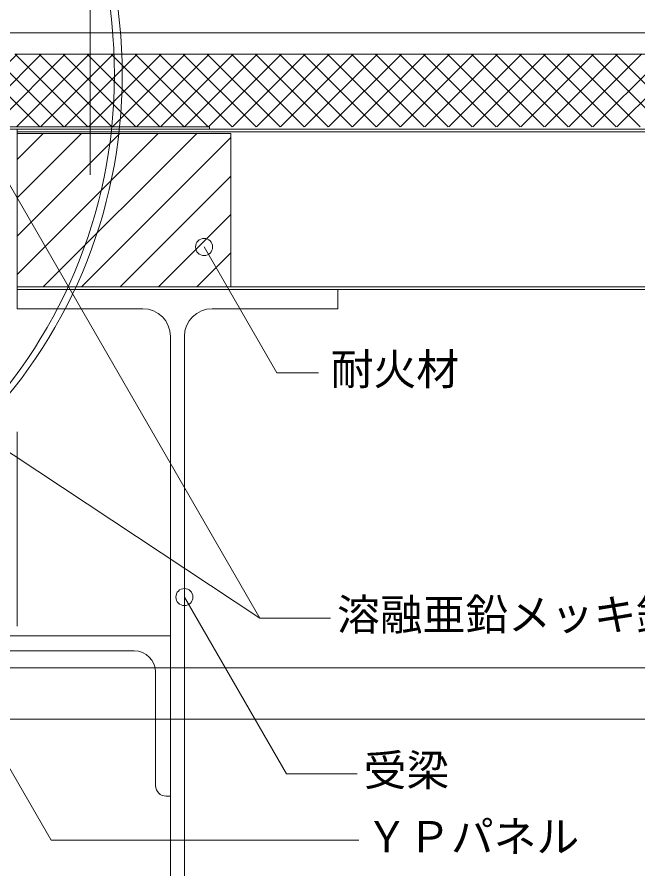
# Model space of a CAD drawing. Units: millimetres, scale not verified. Extents: x -1380 to 1380, y -955 to 955.
# Drawn here: x 249.9 to 540.2, y -561 to -162.6 of the extents above; entities that cross this region are included whole.
import ezdxf
from ezdxf.enums import TextEntityAlignment as Align

# ---------------------------------------------------------------- set-up
doc = ezdxf.new("R2010")
doc.units = ezdxf.units.MM
doc.header["$LTSCALE"] = 3
for name, color, linetype, lineweight in [('0-1_BOUSUI', 1, 'Continuous', 18), ('0-2_MOJI', 7, 'Continuous', 18), ('0-3_HATCH', 9, 'Continuous', 18), ('0-4_KANAMONO', 5, 'Continuous', 18), ('0-6_TEKKOTU', 7, 'Continuous', 18), ('0-7_dekki', 3, 'Continuous', 18), ('0-9_dannnetu', 6, 'Continuous', 18), ('1-3_L-1a', 3, 'Continuous', 18)]:
    doc.layers.add(name, color=color, linetype=linetype, lineweight=lineweight)
doc.styles.add('ＭＳ ゴシック', font='')
doc.styles.get('ＭＳ ゴシック').set_extended_font_data('MS Gothic')

msp = doc.modelspace()

# ---------------------------------------------------------------- linework, layer by layer
at = {"layer": '0-1_BOUSUI'}
msp.add_lwpolyline([(-74.583, -322.227), (-42.168, -307.111), (-31.712, -304.473), (-24.051, -304.473), (69.949, -304.473), (162.191, -304.473), (204.949, -261.715), (204.949, -209.831), (244.807, -169.973), (899.952, -169.973)], dxfattribs=at)
at = {"layer": '0-2_MOJI'}
msp.add_line((284.206, -236.284), (284.206, 169.036), dxfattribs=at)
for points in [[(396.571, -443.736), (363.497, -443.736), (239.949, -229.745)], [(337.39, -270.106), (371.384, -328.985), (390.896, -328.985)], [(409.801, -547.589), (265.878, -547.589), (142.33, -333.598)], [(396.571, -443.736), (363.497, -443.736), (224.949, -351.973)], [(409.03, -516.551), (375.955, -516.551), (328.199, -433.835)]]:
    msp.add_lwpolyline(points, dxfattribs=at)
for centre in [(337.39, -270.106), (328.199, -433.835)]:
    msp.add_circle(centre, 4, dxfattribs=at)
at = {"layer": '0-3_HATCH'}
for p, q in [((216.011, -213.973), (250.011, -179.973)), ((227.236, -213.973), (261.236, -179.973)), ((238.462, -213.973), (272.462, -179.973)), ((283.105, -213.973), (249.105, -179.973)), ((249.687, -213.973), (283.687, -179.973)), ((294.331, -213.973), (260.331, -179.973)), ((260.912, -213.973), (294.912, -179.973)), ((305.556, -213.973), (271.556, -179.973)), ((272.138, -213.973), (306.138, -179.973)), ((316.781, -213.973), (282.781, -179.973)), ((283.363, -213.973), (317.363, -179.973)), ((328.007, -213.973), (294.007, -179.973)), ((294.588, -213.973), (328.588, -179.973)), ((339.232, -213.973), (305.232, -179.973)), ((305.814, -213.973), (339.814, -179.973)), ((350.457, -213.973), (316.457, -179.973)), ((317.039, -213.973), (351.039, -179.973)), ((361.683, -213.973), (327.683, -179.973)), ((328.264, -213.973), (362.264, -179.973)), ((372.908, -213.973), (338.908, -179.973)), ((339.49, -213.973), (373.49, -179.973)), ((384.133, -213.973), (350.133, -179.973)), ((350.715, -213.973), (384.715, -179.973)), ((395.358, -213.973), (361.358, -179.973)), ((361.94, -213.973), (395.94, -179.973)), ((406.584, -213.973), (372.584, -179.973)), ((373.166, -213.973), (407.166, -179.973)), ((417.809, -213.973), (383.809, -179.973)), ((384.391, -213.973), (418.391, -179.973)), ((429.034, -213.973), (395.034, -179.973)), ((395.616, -213.973), (429.616, -179.973)), ((440.26, -213.973), (406.26, -179.973)), ((406.842, -213.973), (440.842, -179.973)), ((451.485, -213.973), (417.485, -179.973)), ((418.067, -213.973), (452.067, -179.973)), ((462.71, -213.973), (428.71, -179.973)), ((429.292, -213.973), (463.292, -179.973)), ((473.936, -213.973), (439.936, -179.973)), ((440.518, -213.973), (474.518, -179.973)), ((485.161, -213.973), (451.161, -179.973)), ((451.743, -213.973), (485.743, -179.973)), ((496.386, -213.973), (462.386, -179.973)), ((462.968, -213.973), (496.968, -179.973)), ((507.612, -213.973), (473.612, -179.973)), ((474.193, -213.973), (508.193, -179.973)), ((518.837, -213.973), (484.837, -179.973)), ((485.419, -213.973), (519.419, -179.973)), ((530.062, -213.973), (496.062, -179.973)), ((496.644, -213.973), (530.644, -179.973)), ((541.288, -213.973), (507.288, -179.973)), ((507.869, -213.973), (541.869, -179.973)), ((552.513, -213.973), (518.513, -179.973)), ((519.095, -213.973), (553.095, -179.973)), ((563.738, -213.973), (529.738, -179.973)), ((530.32, -213.973), (564.32, -179.973)), ((271.88, -213.973), (243.414, -185.508)), ((260.655, -213.973), (237.802, -191.121)), ((249.949, -229.145), (262.12, -216.973)), ((249.949, -247.105), (280.081, -216.973)), ((249.949, -265.066), (298.041, -216.973)), ((249.949, -283.026), (316.002, -216.973)), ((262.162, -288.773), (333.962, -216.973)), ((280.123, -288.773), (349.949, -218.947)), ((298.083, -288.773), (349.949, -236.908)), ((316.044, -288.773), (349.949, -254.868)), ((334.004, -288.773), (349.949, -272.829))]:
    msp.add_line(p, q, dxfattribs=at)
msp.add_lwpolyline([(249.949, -288.773), (349.949, -288.773), (349.949, -216.973), (249.949, -216.973)], close=True, dxfattribs=at)
at = {"layer": '0-4_KANAMONO'}
for p, q in [((249.949, -356.573), (249.949, -447.373)), ((226.699, -458.973), (304.699, -458.973)), ((314.699, -468.973), (314.699, -521.973)), ((319.699, -526.973), (321.699, -526.973))]:
    msp.add_line(p, q, dxfattribs=at)
msp.add_lwpolyline([(240.949, -333.973), (240.949, -214.973), (339.949, -214.973), (339.949, -213.973), (239.949, -213.973), (239.949, -333.973)], close=True, dxfattribs=at)
msp.add_lwpolyline([(321.699, -526.973), (321.699, -451.973), (221.699, -451.973), (221.699, -453.973)], dxfattribs=at)
for centre, radius, start, end in [((304.699, -468.973), 10, 0, 90), ((319.699, -521.973), 5, 180, 270)]:
    msp.add_arc(centre, radius, start, end, dxfattribs=at)
at = {"layer": '0-6_TEKKOTU'}
for p, q in [((321.699, -567.973), (321.699, -311.973)), ((328.199, -311.973), (328.199, -567.973)), ((-280.051, -466.973), (899.952, -466.973)), ((-280.051, -490.973), (899.952, -490.973))]:
    msp.add_line(p, q, dxfattribs=at)
msp.add_lwpolyline([(308.699, -298.973), (249.949, -298.973), (249.949, -289.973), (399.949, -289.973), (399.949, -298.973), (341.199, -298.973)], dxfattribs=at)
for centre, start, end in [((308.699, -311.973), 0, 90), ((341.199, -311.973), 90, 180)]:
    msp.add_arc(centre, 13, start, end, dxfattribs=at)
at = {"layer": '0-7_dekki'}
for p, q in [((899.952, -216.173), (249.949, -216.173)), ((299.949, -288.773), (899.952, -288.773))]:
    msp.add_line(p, q, dxfattribs=at)
msp.add_lwpolyline([(899.952, -214.973), (249.949, -214.973), (249.949, -289.973), (899.952, -289.973)], dxfattribs=at)
at = {"layer": '0-9_dannnetu'}
for p, q in [((248.949, -179.973), (899.952, -179.973)), ((339.949, -214.973), (899.952, -214.973))]:
    msp.add_line(p, q, dxfattribs=at)
at = {"layer": '1-3_L-1a'}
for centre in [(58.078, -189.553), (61.72, -189.553)]:
    msp.add_circle(centre, 237.422, dxfattribs=at)

# ---------------------------------------------------------------- texts
at = {"layer": '0-2_MOJI', "style": 'ＭＳ ゴシック'}
for s, p in [('耐火材', (396.603, -338.985)), ('溶融亜鉛メッキ鋼板(t=1.0)', (399.571, -453.736)), ('受梁', (412.03, -526.551)), ('ＹＰパネル', (412.801, -557.589))]:
    msp.add_text(s, height=14.66, dxfattribs=at).set_placement(p, align=Align.BOTTOM_LEFT)

doc.saveas('drawing.dxf')
